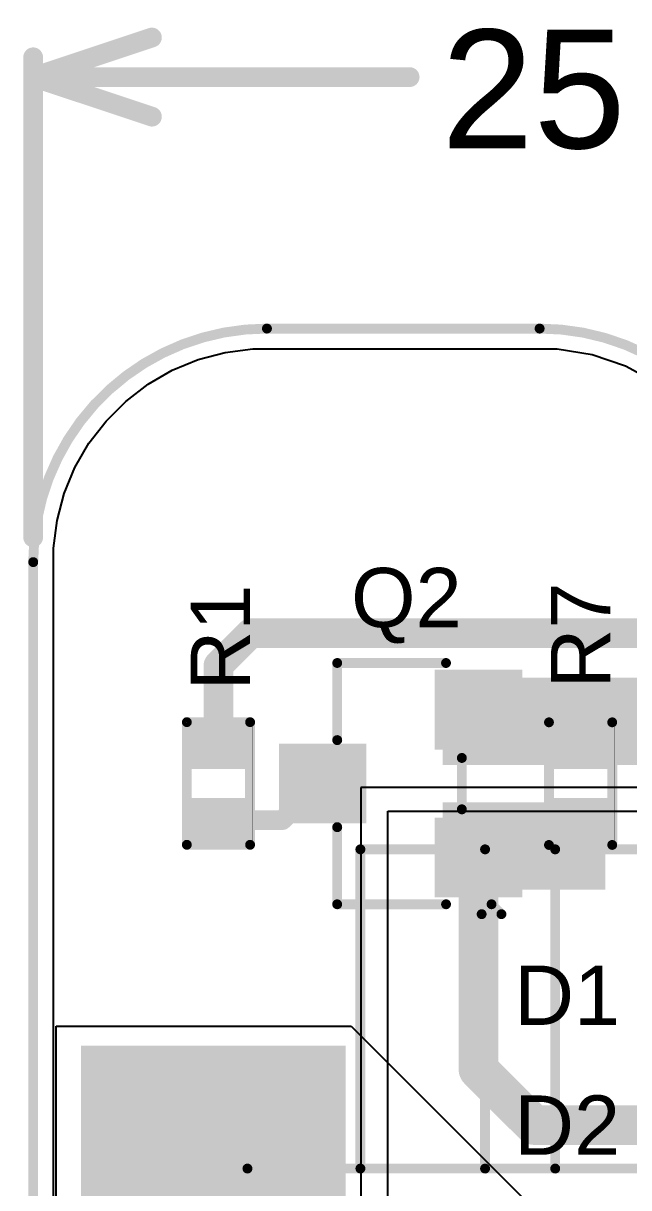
# Model space of a CAD drawing. Header units: inches. Extents: x -3 to 177, y -3 to 56.
# Drawn here: x -2.63 to 5.14, y 11.46 to 26.42 of the extents above; entities that cross this region are included whole.
import ezdxf

# ---------------------------------------------------------------- set-up
doc = ezdxf.new("R2010")
doc.units = ezdxf.units.IN
for name, color, linetype in [('Board Outline', 216, 'Continuous'), ('Bottom Layer', 5, 'Continuous'), ('Bottom Overlay', 54, 'Continuous'), ('Dimension', 6, 'Continuous'), ('Top Layer', 1, 'Continuous'), ('Top Overlay', 2, 'Continuous'), ('Top Paste', 8, 'Continuous'), ('Top Solder', 216, 'Continuous')]:
    doc.layers.add(name, color=color, linetype=linetype)
doc.styles.add('Arial', font='', dxfattribs={"height": 0.2})
doc.styles.get('Arial').set_extended_font_data('Arial')

# ---------------------------------------------------------------- blocks, each defined once
blk = doc.blocks.new('SOT_23_2')
at = {"layer": 'Top Layer'}
for points in [[(-0.41, 1.46), (0.41, 1.46), (0.41, 0.54), (-0.41, 0.54)], [(-1.36, -0.54), (-0.54, -0.54), (-0.54, -1.46), (-1.36, -1.46)], [(0.54, -0.54), (1.36, -0.54), (1.36, -1.46), (0.54, -1.46)]]:
    blk.add_hatch(color=1, dxfattribs=at).paths.add_polyline_path(points)
at = {"layer": 'Top Paste'}
for points in [[(-0.41, 1.46), (0.41, 1.46), (0.41, 0.54), (-0.41, 0.54)], [(-1.36, -0.54), (-0.54, -0.54), (-0.54, -1.46), (-1.36, -1.46)], [(0.54, -0.54), (1.36, -0.54), (1.36, -1.46), (0.54, -1.46)]]:
    blk.add_hatch(color=8, dxfattribs=at).paths.add_polyline_path(points)
at = {"layer": 'Top Solder'}
for points in [[(-0.512, 1.562), (0.512, 1.562), (0.512, 0.438), (-0.512, 0.438)], [(-1.462, -0.438), (-0.438, -0.438), (-0.438, -1.562), (-1.462, -1.562)], [(0.438, -0.438), (1.462, -0.438), (1.462, -1.562), (0.438, -1.562)]]:
    blk.add_hatch(color=216, dxfattribs=at).paths.add_polyline_path(points)
at = {"layer": 'Top Overlay'}
for points in [[(-1.549, 0.813, 0.127, 0.127, 0), (-1.549, -0.584, 0.127, 0.127, 0)], [(-1.549, 0.813, 0.127, 0.127, 0), (-0.559, 0.813, 0.127, 0.127, 0)], [(0.559, 0.813, 0.127, 0.127, 0), (1.549, 0.813, 0.127, 0.127, 0)], [(1.549, 0.813, 0.127, 0.127, 0), (1.549, -0.584, 0.127, 0.127, 0)], [(-0.33, -0.787, 0.127, 0.127, 0), (0.33, -0.787, 0.127, 0.127, 0)], [(-1.676, -1.041, 0.127, 0.127, 0), (-1.549, -1.168, 0.127, 0.127, 0)], [(-1.676, -1.041, 0.127, 0.127, 0), (-1.676, -1.295, 0.127, 0.127, 0)], [(-1.549, -1.168, 0.127, 0.127, 0), (-1.676, -1.295, 0.127, 0.127, 0)]]:
    blk.add_lwpolyline(points, format="xyseb", dxfattribs=at)
for points in [[(-1.581, 0.813, 0.0635, 0.0635, 1), (-1.518, 0.813, 0.0635, 0.0635, 1)], [(-1.581, 0.813, 0.0635, 0.0635, 1), (-1.518, 0.813, 0.0635, 0.0635, 1)], [(-0.591, 0.813, 0.0635, 0.0635, 1), (-0.527, 0.813, 0.0635, 0.0635, 1)], [(0.527, 0.813, 0.0635, 0.0635, 1), (0.591, 0.813, 0.0635, 0.0635, 1)], [(1.518, 0.813, 0.0635, 0.0635, 1), (1.581, 0.813, 0.0635, 0.0635, 1)], [(1.518, 0.813, 0.0635, 0.0635, 1), (1.581, 0.813, 0.0635, 0.0635, 1)], [(-1.581, -0.584, 0.0635, 0.0635, 1), (-1.518, -0.584, 0.0635, 0.0635, 1)], [(1.518, -0.584, 0.0635, 0.0635, 1), (1.581, -0.584, 0.0635, 0.0635, 1)], [(-0.362, -0.787, 0.0635, 0.0635, 1), (-0.298, -0.787, 0.0635, 0.0635, 1)], [(0.298, -0.787, 0.0635, 0.0635, 1), (0.362, -0.787, 0.0635, 0.0635, 1)], [(-1.708, -1.041, 0.0635, 0.0635, 1), (-1.645, -1.041, 0.0635, 0.0635, 1)], [(-1.708, -1.041, 0.0635, 0.0635, 1), (-1.645, -1.041, 0.0635, 0.0635, 1)], [(-1.581, -1.168, 0.0635, 0.0635, 1), (-1.518, -1.168, 0.0635, 0.0635, 1)], [(-1.581, -1.168, 0.0635, 0.0635, 1), (-1.518, -1.168, 0.0635, 0.0635, 1)], [(-1.708, -1.295, 0.0635, 0.0635, 1), (-1.645, -1.295, 0.0635, 0.0635, 1)], [(-1.708, -1.295, 0.0635, 0.0635, 1), (-1.645, -1.295, 0.0635, 0.0635, 1)]]:
    blk.add_lwpolyline(points, format="xyseb", close=True, dxfattribs=at)
blk = doc.blocks.new('R___0402_13')
at = {"layer": 'Top Layer'}
for points in [[(-0.699, -0.318), (-0.699, 0.318), (-0.241, 0.318), (-0.241, -0.318)], [(0.241, -0.318), (0.241, 0.318), (0.699, 0.318), (0.699, -0.318)]]:
    blk.add_hatch(color=1, dxfattribs=at).paths.add_polyline_path(points)
at = {"layer": 'Top Paste'}
for points in [[(-0.699, -0.318), (-0.699, 0.318), (-0.241, 0.318), (-0.241, -0.318)], [(0.241, -0.318), (0.241, 0.318), (0.699, 0.318), (0.699, -0.318)]]:
    blk.add_hatch(color=8, dxfattribs=at).paths.add_polyline_path(points)
at = {"layer": 'Top Solder'}
for points in [[(-0.754, -0.373), (-0.754, 0.373), (-0.186, 0.373), (-0.186, -0.373)], [(0.186, -0.373), (0.186, 0.373), (0.754, 0.373), (0.754, -0.373)]]:
    blk.add_hatch(color=216, dxfattribs=at).paths.add_polyline_path(points)
at = {"layer": 'Top Overlay'}
for points in [[(-0.787, 0.406, 0.127, 0.127, 0), (0.787, 0.406, 0.127, 0.127, 0)], [(-0.787, 0.406, 0.127, 0.127, 0), (-0.787, -0.406, 0.127, 0.127, 0)], [(0.787, 0.406, 0.127, 0.127, 0), (0.787, -0.406, 0.127, 0.127, 0)], [(-0.787, -0.406, 0.127, 0.127, 0), (0.787, -0.406, 0.127, 0.127, 0)], [(-0.813, -0.432, 0.00323, 0.00323, 0), (0.813, -0.432, 0.00323, 0.00323, 0)]]:
    blk.add_lwpolyline(points, format="xyseb", dxfattribs=at)
for points in [[(-0.819, 0.406, 0.0635, 0.0635, 1), (-0.756, 0.406, 0.0635, 0.0635, 1)], [(-0.819, 0.406, 0.0635, 0.0635, 1), (-0.756, 0.406, 0.0635, 0.0635, 1)], [(0.756, 0.406, 0.0635, 0.0635, 1), (0.819, 0.406, 0.0635, 0.0635, 1)], [(0.756, 0.406, 0.0635, 0.0635, 1), (0.819, 0.406, 0.0635, 0.0635, 1)], [(-0.819, -0.406, 0.0635, 0.0635, 1), (-0.756, -0.406, 0.0635, 0.0635, 1)], [(-0.819, -0.406, 0.0635, 0.0635, 1), (-0.756, -0.406, 0.0635, 0.0635, 1)], [(-0.814, -0.432, 0.00161, 0.00161, 1), (-0.812, -0.432, 0.00161, 0.00161, 1)], [(0.756, -0.406, 0.0635, 0.0635, 1), (0.819, -0.406, 0.0635, 0.0635, 1)], [(0.756, -0.406, 0.0635, 0.0635, 1), (0.819, -0.406, 0.0635, 0.0635, 1)], [(0.812, -0.432, 0.00161, 0.00161, 1), (0.814, -0.432, 0.00161, 0.00161, 1)]]:
    blk.add_lwpolyline(points, format="xyseb", close=True, dxfattribs=at)
blk = doc.blocks.new('R___0402_19')
at = {"layer": 'Top Layer'}
for points in [[(-0.699, -0.318), (-0.699, 0.318), (-0.241, 0.318), (-0.241, -0.318)], [(0.241, -0.318), (0.241, 0.318), (0.699, 0.318), (0.699, -0.318)]]:
    blk.add_hatch(color=1, dxfattribs=at).paths.add_polyline_path(points)
at = {"layer": 'Top Paste'}
for points in [[(-0.699, -0.318), (-0.699, 0.318), (-0.241, 0.318), (-0.241, -0.318)], [(0.241, -0.318), (0.241, 0.318), (0.699, 0.318), (0.699, -0.318)]]:
    blk.add_hatch(color=8, dxfattribs=at).paths.add_polyline_path(points)
at = {"layer": 'Top Solder'}
for points in [[(-0.754, -0.373), (-0.754, 0.373), (-0.186, 0.373), (-0.186, -0.373)], [(0.186, -0.373), (0.186, 0.373), (0.754, 0.373), (0.754, -0.373)]]:
    blk.add_hatch(color=216, dxfattribs=at).paths.add_polyline_path(points)
at = {"layer": 'Top Overlay'}
for points in [[(-0.787, 0.406, 0.127, 0.127, 0), (0.787, 0.406, 0.127, 0.127, 0)], [(-0.787, 0.406, 0.127, 0.127, 0), (-0.787, -0.406, 0.127, 0.127, 0)], [(0.787, 0.406, 0.127, 0.127, 0), (0.787, -0.406, 0.127, 0.127, 0)], [(-0.787, -0.406, 0.127, 0.127, 0), (0.787, -0.406, 0.127, 0.127, 0)], [(-0.813, -0.432, 0.00323, 0.00323, 0), (0.813, -0.432, 0.00323, 0.00323, 0)]]:
    blk.add_lwpolyline(points, format="xyseb", dxfattribs=at)
for points in [[(-0.819, 0.406, 0.0635, 0.0635, 1), (-0.756, 0.406, 0.0635, 0.0635, 1)], [(-0.819, 0.406, 0.0635, 0.0635, 1), (-0.756, 0.406, 0.0635, 0.0635, 1)], [(0.756, 0.406, 0.0635, 0.0635, 1), (0.819, 0.406, 0.0635, 0.0635, 1)], [(0.756, 0.406, 0.0635, 0.0635, 1), (0.819, 0.406, 0.0635, 0.0635, 1)], [(-0.819, -0.406, 0.0635, 0.0635, 1), (-0.756, -0.406, 0.0635, 0.0635, 1)], [(-0.819, -0.406, 0.0635, 0.0635, 1), (-0.756, -0.406, 0.0635, 0.0635, 1)], [(-0.814, -0.432, 0.00161, 0.00161, 1), (-0.812, -0.432, 0.00161, 0.00161, 1)], [(0.756, -0.406, 0.0635, 0.0635, 1), (0.819, -0.406, 0.0635, 0.0635, 1)], [(0.756, -0.406, 0.0635, 0.0635, 1), (0.819, -0.406, 0.0635, 0.0635, 1)], [(0.812, -0.432, 0.00161, 0.00161, 1), (0.814, -0.432, 0.00161, 0.00161, 1)]]:
    blk.add_lwpolyline(points, format="xyseb", close=True, dxfattribs=at)
blk = doc.blocks.new('B01_A_7P_R4_MALE_B_20')
at = {"layer": 'Bottom Overlay'}
for points in [[(-8.3, 6.811, 0.127, 0.127, 0), (-6.7, 6.811, 0.127, 0.127, 0)], [(-8.3, 2.711, 0.127, 0.127, 0), (-8.3, 6.811, 0.127, 0.127, 0)], [(-6.7, 2.711, 0.127, 0.127, 0), (-6.7, 6.811, 0.127, 0.127, 0)], [(-5.8, 6.811, 0.127, 0.127, 0), (-4.2, 6.811, 0.127, 0.127, 0)], [(-5.8, 2.711, 0.127, 0.127, 0), (-5.8, 6.811, 0.127, 0.127, 0)], [(-9.75, 2.711, 0.127, 0.127, 0), (0, 2.711, 0.127, 0.127, 0)], [(-9.75, -0.484, 0.127, 0.127, 0), (-9.75, 2.711, 0.127, 0.127, 0)]]:
    blk.add_lwpolyline(points, format="xyseb", dxfattribs=at)
for points in [[(-8.332, 6.811, 0.0635, 0.0635, 1), (-8.268, 6.811, 0.0635, 0.0635, 1)], [(-8.332, 6.811, 0.0635, 0.0635, 1), (-8.268, 6.811, 0.0635, 0.0635, 1)], [(-6.732, 6.811, 0.0635, 0.0635, 1), (-6.668, 6.811, 0.0635, 0.0635, 1)], [(-6.732, 6.811, 0.0635, 0.0635, 1), (-6.668, 6.811, 0.0635, 0.0635, 1)], [(-5.832, 6.811, 0.0635, 0.0635, 1), (-5.768, 6.811, 0.0635, 0.0635, 1)], [(-5.832, 6.811, 0.0635, 0.0635, 1), (-5.768, 6.811, 0.0635, 0.0635, 1)], [(-9.782, 2.711, 0.0635, 0.0635, 1), (-9.718, 2.711, 0.0635, 0.0635, 1)], [(-9.782, 2.711, 0.0635, 0.0635, 1), (-9.718, 2.711, 0.0635, 0.0635, 1)], [(-8.332, 2.711, 0.0635, 0.0635, 1), (-8.268, 2.711, 0.0635, 0.0635, 1)], [(-6.732, 2.711, 0.0635, 0.0635, 1), (-6.668, 2.711, 0.0635, 0.0635, 1)], [(-5.832, 2.711, 0.0635, 0.0635, 1), (-5.768, 2.711, 0.0635, 0.0635, 1)]]:
    blk.add_lwpolyline(points, format="xyseb", close=True, dxfattribs=at)

msp = doc.modelspace()

# ---------------------------------------------------------------- hatches: boundary and pattern name
at = {"layer": 'Top Layer'}
for points in [[(2.755, 16.896), (6.169, 16.896), (6.169, 18.015), (2.755, 18.015)], [(2.755, 15.295), (4.843, 15.295), (4.843, 16.413), (2.755, 16.413)]]:
    msp.add_hatch(color=1, dxfattribs=at).paths.add_polyline_path(points)
at = {"layer": 'Top Solder'}
msp.add_hatch(color=216, dxfattribs=at).paths.add_polyline_path([(-1.888, 8.2), (1.512, 8.2), (1.512, 13.29), (-1.888, 13.29)])

# ---------------------------------------------------------------- linework, layer by layer
at = {"layer": 'Board Outline'}
for points in [[(-2.5, 19.5, 0.127, 0.127, -0.414214), (0.5, 22.5, 0.127, 0.127, 0)], [(0.5, 22.5, 0.127, 0.127, 0), (4, 22.5, 0.127, 0.127, 0)], [(4, 22.5, 0.127, 0.127, -0.341999), (6.905, 20.25, 0.127, 0.127, 0)], [(-2.5, 0.5, 0.127, 0.127, 0), (-2.5, 19.5, 0.127, 0.127, 0)]]:
    msp.add_lwpolyline(points, format="xyseb", dxfattribs=at)
for points in [[(0.468, 22.5, 0.0635, 0.0635, 1), (0.532, 22.5, 0.0635, 0.0635, 1)], [(0.468, 22.5, 0.0635, 0.0635, 1), (0.532, 22.5, 0.0635, 0.0635, 1)], [(3.968, 22.5, 0.0635, 0.0635, 1), (4.032, 22.5, 0.0635, 0.0635, 1)], [(3.968, 22.5, 0.0635, 0.0635, 1), (4.032, 22.5, 0.0635, 0.0635, 1)], [(-2.532, 19.5, 0.0635, 0.0635, 1), (-2.468, 19.5, 0.0635, 0.0635, 1)], [(-2.532, 19.5, 0.0635, 0.0635, 1), (-2.468, 19.5, 0.0635, 0.0635, 1)]]:
    msp.add_lwpolyline(points, format="xyseb", close=True, dxfattribs=at)
at = {"layer": 'Bottom Layer'}
for p, q in [((-0.383, 22.101), (-0.036, 22.194)), ((-0.036, 22.194), (0.32, 22.241)), ((0.32, 22.241), (0.5, 22.241)), ((0.5, 22.241), (4, 22.241)), ((4, 22.241), (4.226, 22.241)), ((4.226, 22.241), (4.673, 22.167)), ((4.673, 22.167), (5.101, 22.02)), ((-0.715, 21.964), (-0.383, 22.101)), ((5.101, 22.02), (5.5, 21.806)), ((-1.026, 21.784), (-0.715, 21.964)), ((-1.311, 21.565), (-1.026, 21.784)), ((-1.565, 21.311), (-1.311, 21.565)), ((-1.784, 21.026), (-1.565, 21.311)), ((-1.964, 20.715), (-1.784, 21.026)), ((-2.101, 20.383), (-1.964, 20.715)), ((-2.194, 20.036), (-2.101, 20.383)), ((-2.241, 19.68), (-2.194, 20.036)), ((-2.241, 19.5), (-2.241, 19.68)), ((-2.241, 3.304), (-2.241, 19.5)), ((22.241, 16.606), (1.707, 16.606)), ((1.707, 16.606), (1.707, 11.019)), ((2.052, 11.339), (2.052, 16.302)), ((2.052, 16.302), (7.801, 16.302))]:
    msp.add_line(p, q, dxfattribs=at)
at = {"layer": 'Dimension'}
for points in [[(-2.5, 25.73, 0.254, 0.254, 0), (-0.976, 26.238, 0.254, 0.254, 0)], [(-2.5, 19.818, 0.254, 0.254, 0), (-2.5, 25.984, 0.254, 0.254, 0)], [(-2.5, 25.73, 0.254, 0.254, 0), (-0.976, 25.222, 0.254, 0.254, 0)], [(-2.5, 25.73, 0.254, 0.254, 0), (2.331, 25.73, 0.254, 0.254, 0)]]:
    msp.add_lwpolyline(points, format="xyseb", dxfattribs=at)
for points in [[(-1.04, 26.238, 0.127, 0.127, 1), (-0.913, 26.238, 0.127, 0.127, 1)], [(-2.564, 25.984, 0.127, 0.127, 1), (-2.437, 25.984, 0.127, 0.127, 1)], [(-2.564, 25.73, 0.127, 0.127, 1), (-2.437, 25.73, 0.127, 0.127, 1)], [(-2.564, 25.73, 0.127, 0.127, 1), (-2.437, 25.73, 0.127, 0.127, 1)], [(-2.564, 25.73, 0.127, 0.127, 1), (-2.437, 25.73, 0.127, 0.127, 1)], [(2.268, 25.73, 0.127, 0.127, 1), (2.395, 25.73, 0.127, 0.127, 1)], [(-1.04, 25.222, 0.127, 0.127, 1), (-0.913, 25.222, 0.127, 0.127, 1)], [(-2.564, 19.818, 0.127, 0.127, 1), (-2.437, 19.818, 0.127, 0.127, 1)]]:
    msp.add_lwpolyline(points, format="xyseb", close=True, dxfattribs=at)
at = {"layer": 'Top Layer'}
for p, q in [((-2.205, 3.221), (-2.205, 13.538)), ((-2.205, 13.538), (1.582, 13.538)), ((1.582, 13.538), (3.799, 11.321))]:
    msp.add_line(p, q, dxfattribs=at)
for points in [[(-0.122, 18.174, 0.381, 0.381, 0), (0.292, 18.588, 0.381, 0.381, 0)], [(0.292, 18.588, 0.381, 0.381, 0), (6.332, 18.588, 0.381, 0.381, 0)], [(-0.122, 17.127, 0.381, 0.381, 0), (-0.122, 18.174, 0.381, 0.381, 0)], [(0.697, 16.187, 0.254, 0.254, 0), (1.165, 16.655, 0.254, 0.254, 0)], [(1.165, 16.655, 0.254, 0.254, 0), (1.215, 16.655, 0.254, 0.254, 0)], [(-0.122, 16.187, 0.254, 0.254, 0), (0.697, 16.187, 0.254, 0.254, 0)], [(3.215, 12.983, 0.508, 0.508, 0), (3.215, 15.705, 0.508, 0.508, 0)], [(3.215, 12.983, 0.508, 0.508, 0), (3.929, 12.269, 0.508, 0.508, 0)], [(3.929, 12.269, 0.508, 0.508, 0), (6.169, 12.269, 0.508, 0.508, 0)]]:
    msp.add_lwpolyline(points, format="xyseb", dxfattribs=at)
for points in [[(0.197, 18.588, 0.191, 0.191, 1), (0.387, 18.588, 0.191, 0.191, 1)], [(0.197, 18.588, 0.191, 0.191, 1), (0.387, 18.588, 0.191, 0.191, 1)], [(-0.217, 18.174, 0.191, 0.191, 1), (-0.027, 18.174, 0.191, 0.191, 1)], [(-0.217, 18.174, 0.191, 0.191, 1), (-0.027, 18.174, 0.191, 0.191, 1)], [(-0.217, 17.127, 0.191, 0.191, 1), (-0.027, 17.127, 0.191, 0.191, 1)], [(1.101, 16.655, 0.127, 0.127, 1), (1.228, 16.655, 0.127, 0.127, 1)], [(1.101, 16.655, 0.127, 0.127, 1), (1.228, 16.655, 0.127, 0.127, 1)], [(1.151, 16.655, 0.127, 0.127, 1), (1.278, 16.655, 0.127, 0.127, 1)], [(-0.186, 16.187, 0.127, 0.127, 1), (-0.059, 16.187, 0.127, 0.127, 1)], [(0.634, 16.187, 0.127, 0.127, 1), (0.761, 16.187, 0.127, 0.127, 1)], [(0.634, 16.187, 0.127, 0.127, 1), (0.761, 16.187, 0.127, 0.127, 1)], [(3.088, 15.705, 0.254, 0.254, 1), (3.342, 15.705, 0.254, 0.254, 1)], [(3.088, 12.983, 0.254, 0.254, 1), (3.342, 12.983, 0.254, 0.254, 1)], [(3.088, 12.983, 0.254, 0.254, 1), (3.342, 12.983, 0.254, 0.254, 1)], [(3.802, 12.269, 0.254, 0.254, 1), (4.056, 12.269, 0.254, 0.254, 1)], [(3.802, 12.269, 0.254, 0.254, 1), (4.056, 12.269, 0.254, 0.254, 1)]]:
    msp.add_lwpolyline(points, format="xyseb", close=True, dxfattribs=at)

# ---------------------------------------------------------------- block references
at = {"rotation": 90}
for name, p in [('SOT_23_2', (2.215, 16.655)), ('R___0402_19', (-0.122, 16.657)), ('R___0402_13', (4.526, 16.655))]:
    msp.add_blockref(name, p, dxfattribs=at)
msp.add_blockref('B01_A_7P_R4_MALE_B_20', (10, 9))

# ---------------------------------------------------------------- texts
at = {"layer": 'Dimension', "style": 'Arial'}
msp.add_text('25.00 (mm)', height=1.524, dxfattribs=at).set_placement((2.738, 24.816))
at = {"layer": 'Top Overlay', "style": 'Arial'}
for s, p in [('Q2', (1.58, 18.664)), ('D1', (3.673, 13.556)), ('D2', (3.673, 11.888))]:
    msp.add_text(s, height=0.762, dxfattribs=at).set_placement(p)
for s, p in [('R1', (0.284, 17.851)), ('R7', (4.907, 17.877))]:
    msp.add_text(s, height=0.762, rotation=90, dxfattribs=at).set_placement(p)

doc.saveas('drawing.dxf')
